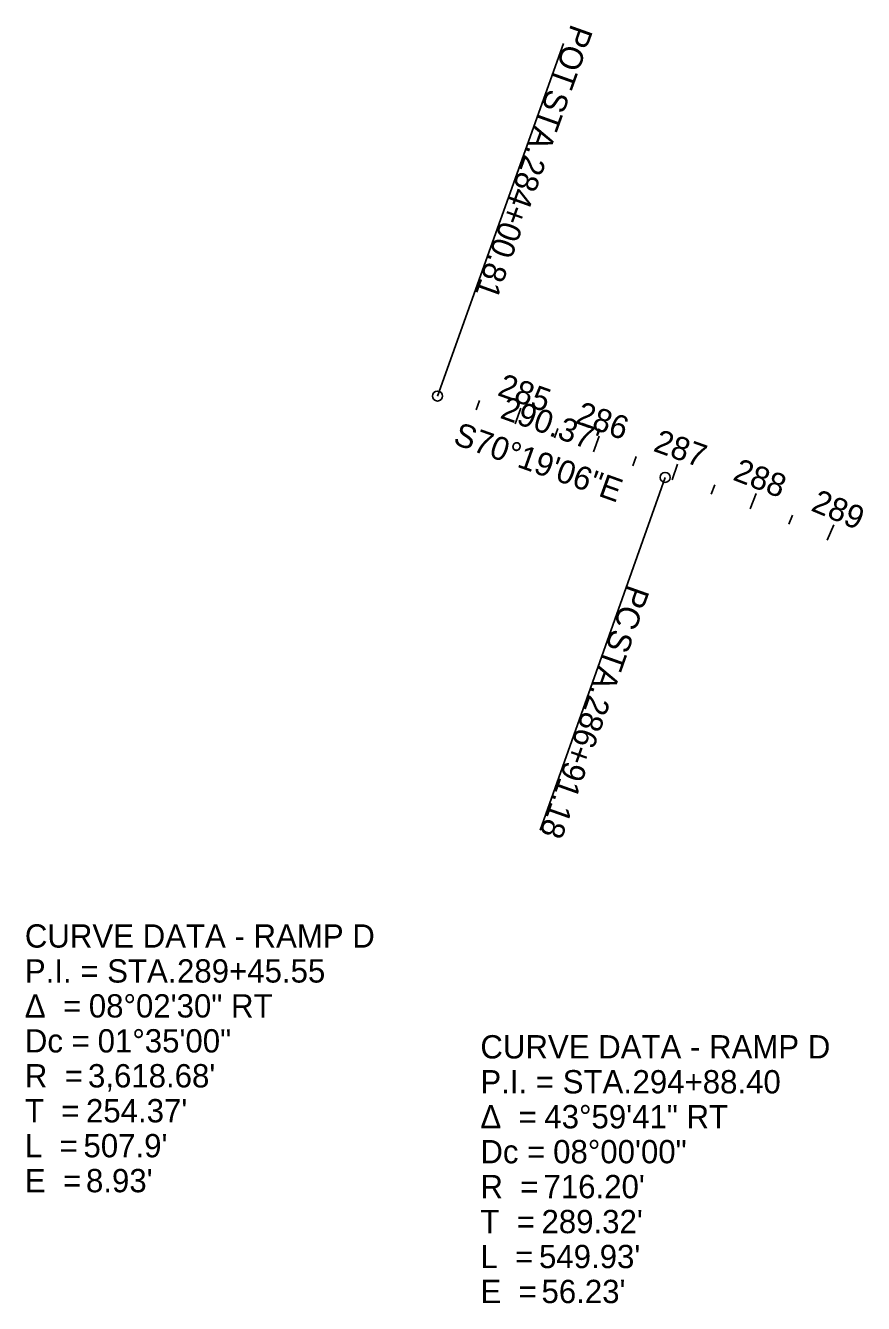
# Model space of a CAD drawing. Extents: x 213054 to 253479, y 525432 to 554138.
# Drawn here: x 218265 to 219271, y 546828 to 548364 of the extents above; entities that cross this region are included whole.
import ezdxf

# ---------------------------------------------------------------- set-up
doc = ezdxf.new("R2010")
doc.units = 0
for name, color, linetype in [('_CIVIL_CONSTRUCTION', 7, 'Continuous'), ('DV_X_Section_VMS_Line', 7, 'Continuous'), ('RW_X_CL_100_Bearings', 7, 'Continuous'), ('RW_X_CL_100_Cardinal_Points', 7, 'Continuous'), ('SC_Scratch1', 7, 'Continuous')]:
    doc.layers.add(name, color=color, linetype=linetype)

msp = doc.modelspace()

# ---------------------------------------------------------------- linework, layer by layer
at = {"layer": 'RW_X_CL_100_Cardinal_Points'}
for p, q in [((218805.5, 547902.4), (218809.5, 547913.7)), ((218852.6, 547885.5), (218859.3, 547904.3)), ((218899.7, 547868.7), (218903.7, 547880)), ((218946.7, 547851.8), (218953.5, 547870.7)), ((218993.8, 547835), (218997.9, 547846.3)), ((219040.9, 547818.2), (219047.6, 547837)), ((219087.9, 547801), (219092.1, 547812.3)), ((219134.6, 547783.2), (219141.8, 547801.9)), ((219181.1, 547764.8), (219185.6, 547775.9)), ((219227.3, 547745.7), (219235, 547764.2))]:
    msp.add_line(p, q, dxfattribs=at)
at = {"layer": 'SC_Scratch1'}
for p, q in [((218759.2, 547918.9), (218910.7, 548342.6)), ((219032.6, 547821.1), (218882.3, 547397))]:
    msp.add_line(p, q, dxfattribs=at)
for centre in [(218759.2, 547918.9), (219032.6, 547821.1)]:
    msp.add_circle(centre, 6, dxfattribs=at)

# ---------------------------------------------------------------- texts
at = {"layer": '_CIVIL_CONSTRUCTION'}
for s, p in [('CURVE DATA - RAMP D', (218263.7, 547256)), ('P.I. = STA. ', (218263.7, 547214)), ('289+45.55', (218446.4, 547214)), ('Δ  = ', (218263.7, 547172)), ('08°02\'30" RT', (218340.5, 547172)), ('Dc = ', (218263.7, 547130)), ('01°35\'00"', (218351.1, 547130)), ('CURVE DATA - RAMP D', (218810.7, 547122.8)), ('R  = ', (218263.7, 547088)), ("3,618.68'", (218339.5, 547088)), ('P.I. = STA. ', (218810.7, 547080.8)), ('294+88.40', (218993.4, 547080.8)), ('T  = ', (218263.7, 547046)), ("254.37'", (218337.1, 547046)), ('Δ  = ', (218810.7, 547038.8)), ('43°59\'41" RT', (218887.5, 547038.8)), ('L  = ', (218263.7, 547004)), ("507.9'", (218334.1, 547004)), ('Dc = ', (218810.7, 546996.8)), ('08°00\'00"', (218898.1, 546996.8)), ('E  = ', (218263.7, 546962)), ("8.93'", (218337.1, 546962)), ('R  = ', (218810.7, 546954.8)), ("716.20'", (218886.5, 546954.8)), ('T  = ', (218810.7, 546912.8)), ("289.32'", (218884.1, 546912.8)), ('L  = ', (218810.7, 546870.8)), ("549.93'", (218881.1, 546870.8)), ('E  = ', (218810.7, 546828.8)), ("56.23'", (218884.1, 546828.8))]:
    msp.add_text(s, height=28, dxfattribs=at).set_placement(p)
at = {"layer": 'DV_X_Section_VMS_Line'}
msp.add_text('S70°19\'06"E', height=28, rotation=340.3183, dxfattribs=at).set_placement((218776.7, 547861.7))
at = {"layer": 'RW_X_CL_100_Bearings'}
msp.add_text("290.37'", height=28, rotation=340.3183, dxfattribs=at).set_placement((218833.1, 547892.9))
at = {"layer": 'RW_X_CL_100_Cardinal_Points'}
for s, rotation, p in [('285', 340.3183, (218829.9, 547920.2)), ('286', 340.3183, (218923.5, 547886.7)), ('287', 340.3475, (219017.1, 547853.2)), ('288', 338.7641, (219112.6, 547818.6)), ('289', 337.1808, (219206.4, 547781.7))]:
    msp.add_text(s, height=28, rotation=rotation, dxfattribs=at).set_placement(p)
at = {"layer": 'SC_Scratch1'}
for s, rotation, p in [('POT', 250.3183, (218919.9, 548367)), (' STA. ', 250.3183, (218895.6, 548299.2)), ('284+00.81', 250.3183, (218863.8, 548210.2)), ('PC', 250.4871, (218987.8, 547693.5)), (' STA. ', 250.4871, (218972.5, 547650.3)), ('286+91.18', 250.4871, (218940.9, 547561.2))]:
    msp.add_text(s, height=28, rotation=rotation, dxfattribs=at).set_placement(p)

doc.saveas('drawing.dxf')
